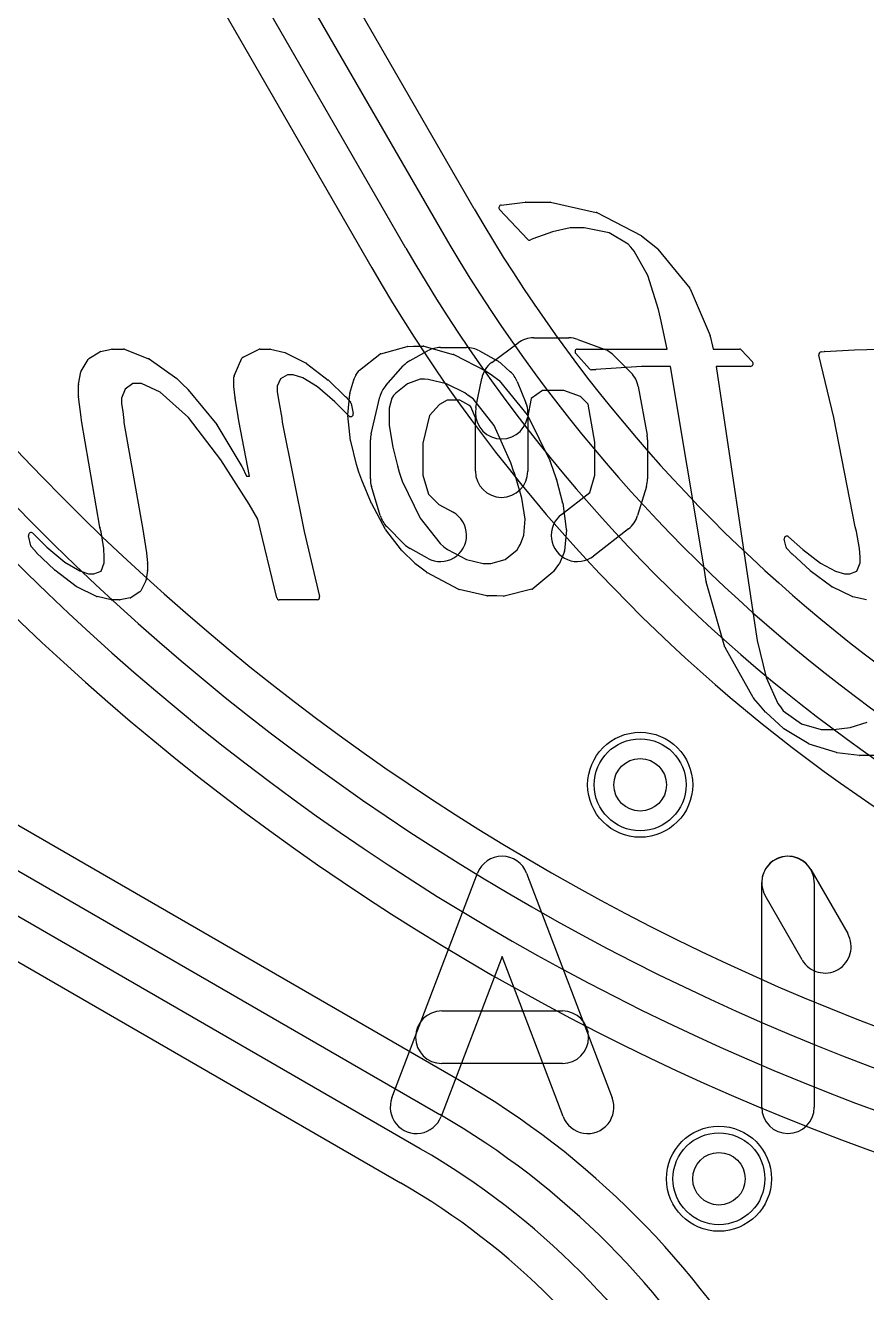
# Model space of a CAD drawing. Extents: x 0 to 57.1, y 0 to 59.8.
# Drawn here: x 42.658 to 45.863, y 49.366 to 54.192 of the extents above; entities that cross this region are included whole.
import ezdxf

# ---------------------------------------------------------------- set-up
doc = ezdxf.new("R2010")
doc.units = 0
for name, color, linetype in [('Hole', 1, 'CONTINUOUS'), ('L1', 3, 'CONTINUOUS'), ('L2', 3, 'CONTINUOUS'), ('L3', 3, 'CONTINUOUS'), ('L4', 3, 'CONTINUOUS'), ('PartsSilk-A', 221, 'CONTINUOUS'), ('PartsSilk-B', 221, 'CONTINUOUS'), ('Resist-A', 2, 'CONTINUOUS'), ('Resist-B', 2, 'CONTINUOUS'), ('Silk-A', 140, 'CONTINUOUS'), ('Silk-B', 140, 'CONTINUOUS')]:
    doc.layers.add(name, color=color, linetype=linetype)

msp = doc.modelspace()

# ---------------------------------------------------------------- linework, layer by layer
at = {"layer": 'Hole'}
for centre in [(45, 51.3), (45.3, 49.8)]:
    msp.add_circle(centre, 0.1, dxfattribs=at)
at = {"layer": 'L1'}
for p, q in [((44.31236, 50.17415), (41.11621, 52.01955)), ((40.89135, 51.62976), (44.08655, 49.7849)), ((42.60874, 50.98458), (44.2375, 50.04422)), ((44.1625, 49.91432), (42.53374, 50.85468))]:
    msp.add_line(p, q, dxfattribs=at)
for centre in [(45, 51.3), (45.3, 49.8)]:
    msp.add_circle(centre, 0.2, dxfattribs=at)
for centre, radius, start, end in [((42.7, 47.38109), 3.22504, 0.00178, 60.00329), ((42.7, 47.38119), 3.075, 0, 60.00002), ((42.7, 47.38119), 2.925, 0, 60.00006), ((44.04998, 49.71942), 0.075, 59.99927, 60.81703), ((42.7, 47.38119), 2.77496, 0, 59.99994)]:
    msp.add_arc(centre, radius, start, end, dxfattribs=at)
at = {"layer": 'L2'}
for centre in [(45, 51.3), (45.3, 49.8)]:
    msp.add_circle(centre, 0.2, dxfattribs=at)
at = {"layer": 'L3'}
for centre in [(45, 51.3), (45.3, 49.8)]:
    msp.add_circle(centre, 0.2, dxfattribs=at)
at = {"layer": 'L4'}
for p, q in [((44.36766, 53.49327), (42.78304, 56.23792)), ((42.39326, 56.01287), (43.97789, 53.26823)), ((43.41748, 54.83895), (44.23773, 53.41824)), ((44.10783, 53.34324), (43.28758, 54.76395))]:
    msp.add_line(p, q, dxfattribs=at)
for centre in [(45, 51.3), (45.3, 49.8)]:
    msp.add_circle(centre, 0.2, dxfattribs=at)
for centre, radius, start, end in [((49.02385, 58.57904), 8.77497, -150.000095, -104.999878), ((49.02386, 58.57904), 8.925, -150.000091, -104.999997), ((49.02386, 58.57904), 9.075, -150.000085, -104.999978), ((49.02384, 58.57905), 9.22504, -149.999918, -104.999895), ((49.36893, 56.38075), 5.77497, -150.000039, -104.99989), ((49.36893, 56.38075), 5.925, -149.999906, -104.999975), ((49.36893, 56.38075), 6.075, -149.999898, -104.999947), ((49.36893, 56.38077), 6.22505, -149.999828, -104.999979)]:
    msp.add_arc(centre, radius, start, end, dxfattribs=at)
at = {"layer": 'PartsSilk-A'}
for p, q in [((44.43492, 52.90814), (44.53492, 52.98221)), ((44.59444, 53.00185), (44.72778, 53.00185)), ((44.76251, 52.99562), (44.86251, 52.95858)), ((44.12366, 52.9152), (44.19033, 52.95223)), ((44.23889, 52.96481), (44.33889, 52.96481)), ((44.38745, 52.95223), (44.45412, 52.9152)), ((44.89849, 52.93552), (44.96515, 52.86886)), ((44.03122, 52.82059), (44.09788, 52.89467)), ((44.472, 52.90252), (44.50533, 52.87289)), ((44.37416, 52.73628), (44.39638, 52.84739)), ((44.53145, 52.83601), (44.56478, 52.75453)), ((44.62744, 52.80185), (44.58494, 52.77037)), ((44.70986, 52.80185), (44.62744, 52.80185)), ((44.77254, 52.77863), (44.70986, 52.80185)), ((44.99286, 52.81587), (45.0262, 52.63068)), ((43.97491, 52.63601), (44.00825, 52.77675)), ((44.23538, 52.74847), (44.19698, 52.7058)), ((44.2648, 52.76481), (44.23538, 52.74847)), ((44.31298, 52.76481), (44.2648, 52.76481)), ((44.34736, 52.74571), (44.31298, 52.76481)), ((44.35512, 52.73882), (44.34736, 52.74571)), ((44.58494, 52.77037), (44.57028, 52.69706)), ((44.80157, 52.74959), (44.77254, 52.77863)), ((44.82778, 52.60403), (44.80157, 52.74959)), ((44.19698, 52.7058), (44.17222, 52.60128)), ((44.37222, 52.69701), (44.35512, 52.73882)), ((44.37222, 52.49444), (44.37222, 52.69701)), ((44.57222, 52.71667), (44.57222, 52.49444)), ((43.97222, 52.46481), (43.97222, 52.61296)), ((44.17222, 52.60128), (44.17222, 52.47949)), ((44.82778, 52.47949), (44.82778, 52.60403)), ((45.02778, 52.61296), (45.02778, 52.46481)), ((44.17222, 52.47949), (44.1941, 52.40659)), ((44.80784, 52.41303), (44.82778, 52.47949)), ((44.00978, 52.32496), (43.97644, 52.43607)), ((44.1941, 52.40659), (44.23303, 52.36765)), ((44.69972, 52.32894), (44.80784, 52.41303)), ((45.02356, 52.43607), (44.99022, 52.32496)), ((44.23303, 52.36765), (44.28746, 52.33742)), ((44.10151, 52.21633), (44.03485, 52.28299)), ((44.95583, 52.27476), (44.8225, 52.17106)), ((44.19032, 52.16258), (44.12365, 52.19962))]:
    msp.add_line(p, q, dxfattribs=at)
for centre, start, end in [((44.59444, 52.90185), 90, 126.52735), ((44.72778, 52.90185), 69.67666, 90), ((44.23889, 52.86481), 90, 119.04877), ((44.33889, 52.86481), 60.94873, 90), ((44.82778, 52.86481), 45, 69.67537), ((44.17222, 52.82778), 119.05127, 138.01792), ((44.49444, 52.82778), 126.52613, 168.69106), ((44.40556, 52.82778), 48.36456, 60.95123), ((44.43889, 52.79815), 22.24613, 48.36326), ((44.89444, 52.79815), 10.20646, 45), ((44.10556, 52.7537), 138.0196, 166.67283), ((44.47222, 52.71667), 0, 22.24738), ((44.47222, 52.71667), 168.69119, -11.30894), ((44.07222, 52.61296), 166.67386, 180), ((44.92778, 52.61296), 0, 10.20571), ((44.07222, 52.46481), 180, -163.29744), ((44.47222, 52.49444), 180, 0), ((44.92778, 52.46481), -16.70254, 0), ((44.10556, 52.3537), -163.29746, -135), ((44.23889, 52.25), -119.05627, 60.94467), ((44.76111, 52.25), 127.87147, -52.12531), ((44.89444, 52.3537), -52.12853, -16.70256), ((44.17222, 52.28704), -135, -119.05533)]:
    msp.add_arc(centre, 0.1, start, end, dxfattribs=at)
at = {"layer": 'PartsSilk-B'}
for p, q in [((44.47051, 53.50749), (44.56172, 53.51887)), ((44.56296, 53.51895), (44.65665, 53.51895)), ((44.65885, 53.51871), (44.83231, 53.47961)), ((44.57117, 53.37694), (44.46446, 53.49073)), ((44.8347, 53.47873), (45.00395, 53.39119)), ((44.73319, 53.42015), (44.66566, 53.4059)), ((44.78722, 53.42015), (44.73319, 53.42015)), ((44.88175, 53.40177), (44.78722, 53.42015)), ((44.59131, 53.37849), (44.58247, 53.37462)), ((44.66566, 53.4059), (44.59131, 53.37849)), ((44.95369, 53.35893), (44.88175, 53.40177)), ((45.00562, 53.39011), (45.03546, 53.36618)), ((44.96498, 53.3466), (44.95369, 53.35893)), ((44.97759, 53.33233), (44.96498, 53.3466)), ((45.02918, 53.23931), (44.97759, 53.33233)), ((45.03549, 53.36616), (45.06605, 53.34145)), ((45.06753, 53.33997), (45.1886, 53.19071)), ((45.07034, 53.10964), (45.02918, 53.23931)), ((45.19002, 53.18835), (45.26629, 53.01058)), ((45.07767, 53.07699), (45.07034, 53.10964)), ((45.1029, 52.95913), (45.07767, 53.07699)), ((45.26687, 53.00875), (45.27524, 52.96997)), ((42.90048, 52.92247), (42.94158, 52.94876)), ((42.9449, 52.95012), (42.98634, 52.95891)), ((42.98841, 52.95913), (43.03176, 52.95913)), ((43.03542, 52.95844), (43.1271, 52.92242)), ((43.48761, 52.92873), (43.54822, 52.95813)), ((43.55258, 52.95913), (43.58999, 52.95913)), ((43.59237, 52.95884), (43.64679, 52.94553)), ((43.64889, 52.94476), (43.72773, 52.90528)), ((43.93047, 52.87832), (44.00854, 52.93963)), ((44.01208, 52.94141), (44.11207, 52.96874)), ((44.11431, 52.96909), (44.13638, 52.96996)), ((44.13678, 52.96997), (44.17341, 52.96997)), ((44.17608, 52.96961), (44.28803, 52.93859)), ((44.28991, 52.93786), (44.4129, 52.87502)), ((44.8065, 52.88342), (44.75432, 52.94251)), ((44.76182, 52.95913), (45.1029, 52.95913)), ((45.27524, 52.96997), (45.2778, 52.95913)), ((45.2778, 52.95913), (45.37789, 52.95913)), ((45.38524, 52.95591), (45.42752, 52.91005)), ((45.73794, 52.69828), (45.68098, 52.93606)), ((45.68979, 52.94835), (45.70117, 52.94939)), ((45.70149, 52.94941), (45.81602, 52.95617)), ((45.8163, 52.95619), (45.91008, 52.95913)), ((42.87092, 52.87519), (42.89729, 52.91919)), ((43.12921, 52.92128), (43.23512, 52.8464)), ((43.45362, 52.85699), (43.48281, 52.92374)), ((43.72932, 52.90428), (43.81222, 52.84088)), ((45.00526, 52.89327), (44.83151, 52.88059)), ((45.11523, 52.89327), (45.00526, 52.89327)), ((45.24231, 52.13384), (45.11523, 52.89327)), ((45.42017, 52.89327), (45.28914, 52.89327)), ((45.28914, 52.89327), (45.43991, 51.88221)), ((42.86023, 52.82495), (42.8697, 52.87202)), ((43.23636, 52.84536), (43.25568, 52.82638)), ((43.45278, 52.81703), (43.45278, 52.85298)), ((43.62978, 52.84556), (43.61742, 52.8174)), ((43.65719, 52.86033), (43.62978, 52.84556)), ((43.67852, 52.86033), (43.65719, 52.86033)), ((43.7148, 52.84905), (43.67852, 52.86033)), ((43.77102, 52.81507), (43.7148, 52.84905)), ((43.81307, 52.84016), (43.87824, 52.77769)), ((43.89464, 52.79063), (43.90923, 52.84176)), ((43.90974, 52.84316), (43.91652, 52.85808)), ((43.91731, 52.85949), (43.92832, 52.876)), ((44.16206, 52.84492), (44.11329, 52.82664)), ((44.17826, 52.84492), (44.16206, 52.84492)), ((44.19244, 52.8435), (44.17826, 52.84492)), ((44.26226, 52.82705), (44.19244, 52.8435)), ((44.41385, 52.87447), (44.43734, 52.85899)), ((44.43785, 52.85864), (44.46133, 52.84101)), ((44.46307, 52.83934), (44.56975, 52.70893)), ((44.83109, 52.88056), (44.81431, 52.88004)), ((42.86003, 52.77802), (42.86003, 52.82298)), ((43.03805, 52.80673), (43.02468, 52.77173)), ((43.06776, 52.8274), (43.03805, 52.80673)), ((43.10121, 52.8274), (43.06776, 52.8274)), ((43.17158, 52.79513), (43.10121, 52.8274)), ((43.27963, 52.69828), (43.17158, 52.79513)), ((43.25568, 52.82638), (43.27806, 52.80466)), ((43.27884, 52.80381), (43.38695, 52.67155)), ((43.45761, 52.77305), (43.45284, 52.81592)), ((43.61742, 52.8174), (43.61742, 52.7958)), ((43.61742, 52.7958), (43.62409, 52.75935)), ((43.83688, 52.75848), (43.77102, 52.81507)), ((43.887, 52.70827), (43.8943, 52.78879)), ((44.06905, 52.79089), (44.06044, 52.78214)), ((44.11329, 52.82664), (44.06905, 52.79089)), ((44.33159, 52.79269), (44.26226, 52.82705)), ((44.3454, 52.7822), (44.33159, 52.79269)), ((42.87024, 52.69976), (42.86012, 52.77672)), ((43.02468, 52.77173), (43.02468, 52.75051)), ((43.02468, 52.75051), (43.0299, 52.72193)), ((43.46872, 52.7029), (43.45767, 52.77259)), ((43.62411, 52.75923), (43.63492, 52.69595)), ((43.89008, 52.7047), (43.83688, 52.75848)), ((43.87875, 52.77717), (43.89702, 52.75691)), ((43.8994, 52.75215), (43.907, 52.71367)), ((44.05376, 52.77199), (44.04425, 52.73415)), ((44.06044, 52.78214), (44.05376, 52.77199)), ((44.36519, 52.76775), (44.34556, 52.78208)), ((44.44388, 52.66854), (44.36519, 52.76775)), ((42.87239, 52.68746), (42.8703, 52.69932)), ((43.02999, 52.72128), (43.03393, 52.68739)), ((43.40311, 52.53684), (43.27963, 52.69828)), ((43.47182, 52.68595), (43.46876, 52.70267)), ((43.63496, 52.69565), (43.63696, 52.6813)), ((43.89727, 52.60916), (43.88701, 52.70631)), ((44.04425, 52.73415), (44.04434, 52.66805)), ((44.57098, 52.70701), (44.65731, 52.53173)), ((45.81866, 52.28236), (45.73794, 52.69828)), ((42.94232, 52.2807), (42.87239, 52.68746)), ((43.03395, 52.68524), (43.0334, 52.67976)), ((43.0334, 52.67976), (43.10547, 52.27171)), ((43.38778, 52.67037), (43.48335, 52.51145)), ((43.51244, 52.47547), (43.47184, 52.68586)), ((43.63696, 52.6813), (43.7198, 52.26401)), ((44.04434, 52.66805), (44.05774, 52.58596)), ((44.50745, 52.52643), (44.44388, 52.66854)), ((43.91896, 52.51974), (43.8975, 52.60784)), ((44.05774, 52.58596), (44.0751, 52.51422)), ((43.51014, 52.36845), (43.40311, 52.53684)), ((43.48385, 52.51051), (43.50011, 52.47547)), ((43.92868, 52.49049), (43.91919, 52.51895)), ((44.0751, 52.51422), (44.08152, 52.49039)), ((44.51935, 52.49054), (44.50745, 52.52643)), ((44.65778, 52.53058), (44.67169, 52.49044)), ((43.50011, 52.47547), (43.51244, 52.47547)), ((43.93942, 52.46031), (43.92874, 52.49029)), ((43.97713, 52.37096), (43.93963, 52.45978)), ((44.08152, 52.49039), (44.09312, 52.45565)), ((44.09312, 52.45565), (44.1623, 52.31456)), ((44.52829, 52.46609), (44.51945, 52.49025)), ((44.54974, 52.39097), (44.52829, 52.46609)), ((44.67173, 52.49034), (44.68126, 52.46189)), ((44.68144, 52.46126), (44.70461, 52.3734)), ((43.54333, 52.31083), (43.51014, 52.36845)), ((44.03047, 52.27263), (43.97755, 52.37008)), ((44.56148, 52.31185), (44.54974, 52.39097)), ((44.70484, 52.37224), (44.71875, 52.27295)), ((43.61557, 52.0118), (43.54333, 52.31083)), ((44.1623, 52.31456), (44.2377, 52.2182)), ((44.55672, 52.25104), (44.56148, 52.31185)), ((42.68713, 52.25774), (42.74054, 52.20483)), ((42.94648, 52.26337), (42.94246, 52.28005)), ((42.95675, 52.1993), (42.94648, 52.26337)), ((43.10547, 52.27171), (43.10848, 52.25533)), ((43.7198, 52.26401), (43.77913, 52.01648)), ((44.09071, 52.19295), (44.03129, 52.27137)), ((44.71881, 52.2707), (44.71198, 52.19131)), ((45.82351, 52.26467), (45.81884, 52.28161)), ((45.83546, 52.20008), (45.82351, 52.26467)), ((42.67883, 52.21002), (42.67033, 52.24848)), ((43.10853, 52.25497), (43.11904, 52.18343)), ((44.2377, 52.2182), (44.25235, 52.20585)), ((44.53758, 52.20609), (44.54422, 52.2159)), ((44.54422, 52.2159), (44.55672, 52.25104)), ((45.55568, 52.20447), (45.54883, 52.23471)), ((45.56529, 52.24434), (45.61923, 52.19558)), ((42.70072, 52.1842), (42.68123, 52.20541)), ((42.76919, 52.11814), (42.70114, 52.18377)), ((42.74054, 52.20483), (42.8087, 52.14823)), ((42.95883, 52.16649), (42.95675, 52.1993)), ((42.95883, 52.14503), (42.95883, 52.16649)), ((43.11909, 52.18308), (43.12342, 52.14403)), ((44.14127, 52.14363), (44.09171, 52.19182)), ((44.25235, 52.20585), (44.26639, 52.19544)), ((44.26639, 52.19544), (44.33816, 52.15786)), ((44.4862, 52.15826), (44.53099, 52.19506)), ((44.53099, 52.19506), (44.53727, 52.2056)), ((44.71126, 52.18834), (44.69253, 52.14309)), ((45.57803, 52.17942), (45.55827, 52.1997)), ((45.64696, 52.11569), (45.5784, 52.17906)), ((45.61923, 52.19558), (45.68739, 52.1441)), ((45.83776, 52.16703), (45.83546, 52.20008)), ((45.83776, 52.14541), (45.83776, 52.16703)), ((42.85201, 52.05496), (42.77007, 52.11739)), ((42.8087, 52.14823), (42.86565, 52.11428)), ((42.86565, 52.11428), (42.89885, 52.10294)), ((42.91917, 52.10294), (42.94669, 52.11364)), ((42.94669, 52.11364), (42.95883, 52.14503)), ((43.12336, 52.11571), (43.11729, 52.07669)), ((43.12348, 52.14293), (43.12348, 52.11725)), ((44.16026, 52.12919), (44.14222, 52.14283)), ((44.18582, 52.10927), (44.16026, 52.12919)), ((44.33816, 52.15786), (44.40222, 52.14259)), ((44.40222, 52.14259), (44.41212, 52.14308)), ((44.41262, 52.14309), (44.43091, 52.14309)), ((44.43091, 52.14309), (44.4862, 52.15826)), ((44.68096, 52.12919), (44.66939, 52.11209)), ((44.69078, 52.14029), (44.68096, 52.12919)), ((45.25124, 52.0743), (45.24231, 52.13384)), ((45.73011, 52.0541), (45.6478, 52.11499)), ((45.68739, 52.1441), (45.74451, 52.11326)), ((45.74451, 52.11326), (45.77782, 52.10294)), ((45.79814, 52.10294), (45.82567, 52.11378)), ((45.82567, 52.11378), (45.83776, 52.14541)), ((42.89885, 52.10294), (42.91917, 52.10294)), ((43.11626, 52.07357), (43.09753, 52.03803)), ((44.30867, 52.04403), (44.18729, 52.10832)), ((44.66752, 52.11003), (44.59139, 52.04629)), ((45.32303, 51.82455), (45.25152, 52.07301)), ((45.77782, 52.10294), (45.79814, 52.10294)), ((42.92959, 52.01713), (42.85371, 52.05391)), ((42.98515, 52.00439), (42.93176, 52.01637)), ((43.09407, 52.03427), (43.06115, 52.0132)), ((44.41654, 52.01935), (44.31115, 52.04312)), ((44.45353, 52.01911), (44.41874, 52.01911)), ((44.4795, 52.01798), (44.45353, 52.01911)), ((44.58738, 52.04425), (44.48234, 52.01827)), ((45.80758, 52.01699), (45.73176, 52.05311)), ((45.86268, 52.00439), (45.80969, 52.01626)), ((43.01738, 52.00415), (42.98734, 52.00415)), ((43.05767, 52.0118), (43.01929, 52.00433)), ((43.76941, 52.00415), (43.62529, 52.00415)), ((45.43991, 51.88221), (45.44517, 51.84903)), ((45.44517, 51.84903), (45.47991, 51.70855)), ((45.43097, 51.63197), (45.32392, 51.82242)), ((45.47991, 51.70855), (45.52444, 51.60926)), ((45.45843, 51.59973), (45.43211, 51.63035)), ((45.47785, 51.57688), (45.45843, 51.59973)), ((45.52444, 51.60926), (45.53458, 51.59664)), ((45.53485, 51.59629), (45.54514, 51.58224)), ((45.54514, 51.58224), (45.61406, 51.53182)), ((45.54596, 51.51477), (45.47874, 51.57597)), ((45.79942, 51.51868), (45.86479, 51.53891)), ((45.64199, 51.45628), (45.5475, 51.51361)), ((45.61406, 51.53182), (45.68998, 51.5102)), ((45.68998, 51.5102), (45.73628, 51.5102)), ((45.73628, 51.5102), (45.79942, 51.51868)), ((45.7477, 51.42238), (45.64415, 51.4553)), ((45.8353, 51.41147), (45.74951, 51.42198)), ((45.89819, 51.4114), (45.83652, 51.4114)), ((44.0547, 50.10782), (44.38062, 50.96338)), ((44.56752, 50.96338), (44.89345, 50.10782)), ((45.64962, 50.97768), (45.79036, 50.73323)), ((45.46296, 50.07222), (45.46296, 50.92778)), ((45.66296, 50.92778), (45.66296, 50.07222)), ((45.61704, 50.63343), (45.4763, 50.87788)), ((44.47407, 50.64688), (44.2416, 50.03662)), ((44.70655, 50.03662), (44.47407, 50.64688)), ((44.24444, 50.43889), (44.7037, 50.43889)), ((44.7037, 50.23889), (44.24444, 50.23889))]:
    msp.add_line(p, q, dxfattribs=at)
for centre, radius, start, end in [((44.56296, 53.50895), 0.01, 90, 97.12502), ((44.65665, 53.50895), 0.01, 77.29727, 90), ((44.47175, 53.49757), 0.01, 97.12502, -136.82409), ((44.83011, 53.46985), 0.01, 62.66592, 77.29727), ((44.57846, 53.38378), 0.01, -136.82409, -66.3575), ((44.99936, 53.38231), 0.01, 51.25072, 62.66592), ((45.0292, 53.35838), 0.01, 51.04504, 51.25072), ((45.05976, 53.33367), 0.01, 39.03551, 51.04504), ((45.18083, 53.18441), 0.01, 23.20612, 39.03551), ((45.2571, 53.00664), 0.01, 12.18684, 23.20612), ((42.94697, 52.94034), 0.01, 101.95065, 122.62504), ((42.98841, 52.94913), 0.01, 90, 101.95065), ((43.03176, 52.94913), 0.01, 68.53894, 90), ((43.55258, 52.94913), 0.01, 90, 115.84761), ((43.58999, 52.94913), 0.01, 76.22786, 90), ((43.64441, 52.93582), 0.01, 63.3837, 76.22786), ((44.01472, 52.93177), 0.01, 105.31545, 128.14388), ((44.11471, 52.95909), 0.01, 92.29061, 105.28677), ((44.13677, 52.95997), 0.01, 89.9427, 92.26287), ((44.17341, 52.95997), 0.01, 74.51881, 90), ((44.28536, 52.92895), 0.01, 62.94832, 74.51332), ((44.76182, 52.94913), 0.01, 90, -138.56623), ((45.37789, 52.94913), 0.01, 42.68996, 90), ((45.6907, 52.93839), 0.01, 95.22036, -166.51987), ((45.70208, 52.93943), 0.01, 93.38329, 95.22036), ((45.81661, 52.94619), 0.01, 91.7756, 93.38329), ((42.90587, 52.91405), 0.01, 122.62504, 149.07554), ((43.12344, 52.91311), 0.01, 54.76864, 68.53894), ((43.49197, 52.91973), 0.01, 115.84761, 156.3575), ((43.72325, 52.89634), 0.01, 52.60268, 63.3837), ((45.42017, 52.90327), 0.01, -90, 42.68996), ((42.8795, 52.87005), 0.01, 149.07554, 168.63386), ((43.22935, 52.83823), 0.01, 45.48623, 54.76864), ((43.46278, 52.85298), 0.01, 156.3575, 180), ((43.80615, 52.83294), 0.01, 46.21543, 52.60268), ((43.91885, 52.83902), 0.01, 155.56078, 164.07942), ((43.92562, 52.85394), 0.01, 146.26223, 155.55053), ((43.93664, 52.87045), 0.01, 128.09608, 146.29511), ((44.40835, 52.86612), 0.01, 56.6278, 62.93601), ((44.43184, 52.85064), 0.01, 53.08429, 56.61722), ((44.45533, 52.83301), 0.01, 39.27731, 53.09637), ((44.814, 52.89004), 0.01, -138.56623, -88.2244), ((44.83078, 52.89056), 0.01, -88.2244, -85.8123), ((42.87003, 52.82298), 0.01, 168.63386, 180), ((43.2711, 52.79748), 0.01, 39.27731, 45.89138), ((43.46278, 52.81703), 0.01, 180, -173.62818), ((43.90426, 52.78789), 0.01, 164.10181, 174.82333), ((42.87003, 52.77802), 0.01, 180, -172.52658), ((43.46755, 52.77416), 0.01, -173.62818, -170.9708), ((43.61425, 52.75755), 0.01, 9.6695, 10.36632), ((43.87132, 52.77047), 0.01, 42.04255, 46.21543), ((43.88959, 52.75021), 0.01, 11.18633, 42.04255), ((44.35146, 52.79016), 0.01, -127.28226, -126.13267), ((42.88015, 52.70106), 0.01, -172.52658, -169.98207), ((43.02006, 52.72013), 0.01, 6.60603, 10.36632), ((43.4786, 52.70447), 0.01, -170.9708, -169.63368), ((43.62506, 52.69427), 0.01, 7.93555, 9.6695), ((43.89695, 52.70736), 0.01, 174.77442, -173.97337), ((43.89719, 52.71173), 0.01, -135.32416, 11.18633), ((44.56201, 52.7026), 0.01, 26.18052, 39.28228), ((43.024, 52.68624), 0.01, -5.7391, 6.60603), ((43.37921, 52.66522), 0.01, 31.00307, 39.27731), ((43.48166, 52.68775), 0.01, -169.63368, -169.10582), ((43.90722, 52.61021), 0.01, -173.97601, -166.30909), ((43.47478, 52.5063), 0.01, 24.8992, 31.00307), ((43.92868, 52.52211), 0.01, -166.29711, -161.55909), ((44.64834, 52.52731), 0.01, 19.106, 26.21993), ((43.93829, 52.49326), 0.01, -163.92083, -162.70256), ((43.94884, 52.46367), 0.01, -160.3693, -157.1103), ((44.52884, 52.49369), 0.01, -161.63753, -159.90528), ((44.66224, 52.48717), 0.01, 18.47117, 19.1165), ((44.67178, 52.45871), 0.01, 14.78735, 18.51261), ((43.98634, 52.37485), 0.01, -157.10241, -151.49751), ((44.69494, 52.37085), 0.01, 7.99231, 14.77322), ((42.68009, 52.25064), 0.01, 45.24312, -167.52093), ((42.95218, 52.28239), 0.01, -170.27403, -166.46414), ((44.03926, 52.27741), 0.01, -151.46266, -142.84578), ((44.70885, 52.27156), 0.01, -4.93499, 7.97666), ((45.82848, 52.28427), 0.01, -168.99334, -164.57403), ((42.68859, 52.21218), 0.01, -167.52093, -137.391), ((43.09864, 52.25352), 0.01001, 8.34087, 10.42266), ((45.55858, 52.23692), 0.01, 47.87656, -167.22876), ((42.70808, 52.19097), 0.01, -137.391, -133.94659), ((43.10915, 52.18198), 0.01, 6.31488, 8.34087), ((44.09868, 52.19899), 0.01, -142.84363, -134.19993), ((44.54586, 52.20048), 0.01, 145.88094, 149.20835), ((44.70202, 52.19217), 0.01, -22.51411, -4.91536), ((45.56543, 52.20668), 0.01, -167.22876, -135.72933), ((45.58519, 52.1864), 0.01, -135.72933, -132.77093), ((42.77613, 52.12534), 0.01, -133.94659, -127.31697), ((43.11348, 52.11725), 0.01, -8.85943, 0), ((43.11348, 52.14293), 0.01, 0, 6.31488), ((44.14817, 52.15086), 0.01, -133.66213, -126.54062), ((44.41261, 52.13309), 0.01, 89.9427, 92.82017), ((44.68329, 52.14691), 0.01, -41.4717, -22.48412), ((45.65375, 52.12303), 0.01, -132.77093, -126.50328), ((43.10741, 52.07823), 0.01, -27.76921, -8.85943), ((44.19197, 52.11716), 0.01, -127.93526, -117.90718), ((44.66111, 52.1177), 0.01, -50.1137, -34.09365), ((45.26113, 52.07578), 0.01, -171.48907, -163.92083), ((42.85807, 52.06291), 0.01, -127.31697, -115.84761), ((42.93395, 52.02613), 0.01, -115.84761, -102.64685), ((43.08868, 52.04269), 0.01, -57.37496, -27.76921), ((43.76941, 52.01415), 0.01, -90, 13.48013), ((44.31332, 52.05288), 0.01, -117.7185, -102.55983), ((44.41874, 52.02911), 0.01, -102.70273, -90), ((44.47994, 52.02798), 0.01, -92.51939, -76.1057), ((44.58497, 52.05396), 0.01, -76.06099, -50.06301), ((45.73606, 52.06214), 0.01, -126.50328, -115.46335), ((45.81188, 52.02602), 0.01, -115.46335, -102.64685), ((42.98734, 52.01415), 0.01, -102.64685, -90), ((43.01738, 52.01415), 0.01, -90, -78.99334), ((43.05576, 52.02162), 0.01, -78.99334, -57.37496), ((43.62529, 52.01415), 0.01, -166.40844, -90), ((45.33264, 51.82732), 0.01, -163.92083, -150.66721), ((45.43969, 51.63687), 0.01, -150.66721, -139.29925), ((45.52678, 51.59038), 0.01, 36.21688, 38.74928), ((45.48547, 51.58336), 0.01, -139.62237, -132.32382), ((45.55269, 51.52216), 0.01, -132.32382, -121.25848), ((45.64718, 51.46483), 0.01, -121.25848, -107.63772), ((45.75073, 51.43191), 0.01, -107.63772, -97.00426), ((45.83652, 51.4214), 0.01, -97.00426, -90), ((44.47407, 50.92778), 0.1, 20.85446, 159.14554), ((45.56296, 50.92778), 0.1, 29.93392, -150.06918), ((45.56296, 50.92778), 0.1, 0, 180), ((45.7037, 50.68333), 0.1, -150.06608, 29.93082), ((44.24444, 50.33889), 0.1, 90, -90), ((44.7037, 50.33889), 0.1, -90, 90), ((44.14815, 50.07222), 0.1, 159.14554, -20.85401), ((44.8, 50.07222), 0.1, -159.14554, 20.8546), ((45.56296, 50.07222), 0.1, 180, 0)]:
    msp.add_arc(centre, radius, start, end, dxfattribs=at)
at = {"layer": 'Resist-A'}
for centre in [(45, 51.3), (45.3, 49.8)]:
    msp.add_circle(centre, 0.175, dxfattribs=at)
at = {"layer": 'Resist-B'}
for centre in [(45, 51.3), (45.3, 49.8)]:
    msp.add_circle(centre, 0.175, dxfattribs=at)
at = {"layer": 'Silk-A'}
for p, q in [((44.43492, 52.90814), (44.53492, 52.98221)), ((44.59444, 53.00185), (44.72778, 53.00185)), ((44.76251, 52.99562), (44.86251, 52.95858)), ((44.12366, 52.9152), (44.19033, 52.95223)), ((44.23889, 52.96481), (44.33889, 52.96481)), ((44.38745, 52.95223), (44.45412, 52.9152)), ((44.89849, 52.93552), (44.96515, 52.86886)), ((44.03122, 52.82059), (44.09788, 52.89467)), ((44.472, 52.90252), (44.50533, 52.87289)), ((44.37416, 52.73628), (44.39638, 52.84739)), ((44.53145, 52.83601), (44.56478, 52.75453)), ((44.62744, 52.80185), (44.58494, 52.77037)), ((44.70986, 52.80185), (44.62744, 52.80185)), ((44.77254, 52.77863), (44.70986, 52.80185)), ((44.99286, 52.81587), (45.0262, 52.63068)), ((43.97491, 52.63601), (44.00825, 52.77675)), ((44.23538, 52.74847), (44.19698, 52.7058)), ((44.2648, 52.76481), (44.23538, 52.74847)), ((44.31298, 52.76481), (44.2648, 52.76481)), ((44.34736, 52.74571), (44.31298, 52.76481)), ((44.35512, 52.73882), (44.34736, 52.74571)), ((44.58494, 52.77037), (44.57028, 52.69706)), ((44.80157, 52.74959), (44.77254, 52.77863)), ((44.82778, 52.60403), (44.80157, 52.74959)), ((44.19698, 52.7058), (44.17222, 52.60128)), ((44.37222, 52.69701), (44.35512, 52.73882)), ((44.37222, 52.49444), (44.37222, 52.69701)), ((44.57222, 52.71667), (44.57222, 52.49444)), ((43.97222, 52.46481), (43.97222, 52.61296)), ((44.17222, 52.60128), (44.17222, 52.47949)), ((44.82778, 52.47949), (44.82778, 52.60403)), ((45.02778, 52.61296), (45.02778, 52.46481)), ((44.17222, 52.47949), (44.1941, 52.40659)), ((44.80784, 52.41303), (44.82778, 52.47949)), ((44.00978, 52.32496), (43.97644, 52.43607)), ((44.1941, 52.40659), (44.23303, 52.36765)), ((44.69972, 52.32894), (44.80784, 52.41303)), ((45.02356, 52.43607), (44.99022, 52.32496)), ((44.23303, 52.36765), (44.28746, 52.33742)), ((44.10151, 52.21633), (44.03485, 52.28299)), ((44.95583, 52.27476), (44.8225, 52.17106)), ((44.19032, 52.16258), (44.12365, 52.19962))]:
    msp.add_line(p, q, dxfattribs=at)
for centre, start, end in [((44.59444, 52.90185), 90, 126.52735), ((44.72778, 52.90185), 69.67666, 90), ((44.23889, 52.86481), 90, 119.04877), ((44.33889, 52.86481), 60.94873, 90), ((44.82778, 52.86481), 45, 69.67537), ((44.17222, 52.82778), 119.05127, 138.01792), ((44.49444, 52.82778), 126.52613, 168.69106), ((44.40556, 52.82778), 48.36456, 60.95123), ((44.43889, 52.79815), 22.24613, 48.36326), ((44.89444, 52.79815), 10.20646, 45), ((44.10556, 52.7537), 138.0196, 166.67283), ((44.47222, 52.71667), 0, 22.24738), ((44.47222, 52.71667), 168.69119, -11.30894), ((44.07222, 52.61296), 166.67386, 180), ((44.92778, 52.61296), 0, 10.20571), ((44.07222, 52.46481), 180, -163.29744), ((44.47222, 52.49444), 180, 0), ((44.92778, 52.46481), -16.70254, 0), ((44.10556, 52.3537), -163.29746, -135), ((44.23889, 52.25), -119.05627, 60.94467), ((44.76111, 52.25), 127.87147, -52.12531), ((44.89444, 52.3537), -52.12853, -16.70256), ((44.17222, 52.28704), -135, -119.05533)]:
    msp.add_arc(centre, 0.1, start, end, dxfattribs=at)
at = {"layer": 'Silk-B'}
for p, q in [((44.47051, 53.50749), (44.56172, 53.51887)), ((44.56296, 53.51895), (44.65665, 53.51895)), ((44.65885, 53.51871), (44.83231, 53.47961)), ((44.57117, 53.37694), (44.46446, 53.49073)), ((44.8347, 53.47873), (45.00395, 53.39119)), ((44.73319, 53.42015), (44.66566, 53.4059)), ((44.78722, 53.42015), (44.73319, 53.42015)), ((44.88175, 53.40177), (44.78722, 53.42015)), ((44.59131, 53.37849), (44.58247, 53.37462)), ((44.66566, 53.4059), (44.59131, 53.37849)), ((44.95369, 53.35893), (44.88175, 53.40177)), ((45.00562, 53.39011), (45.03546, 53.36618)), ((44.96498, 53.3466), (44.95369, 53.35893)), ((44.97759, 53.33233), (44.96498, 53.3466)), ((45.02918, 53.23931), (44.97759, 53.33233)), ((45.03549, 53.36616), (45.06605, 53.34145)), ((45.06753, 53.33997), (45.1886, 53.19071)), ((45.07034, 53.10964), (45.02918, 53.23931)), ((45.19002, 53.18835), (45.26629, 53.01058)), ((45.07767, 53.07699), (45.07034, 53.10964)), ((45.1029, 52.95913), (45.07767, 53.07699)), ((45.26687, 53.00875), (45.27524, 52.96997)), ((42.90048, 52.92247), (42.94158, 52.94876)), ((42.9449, 52.95012), (42.98634, 52.95891)), ((42.98841, 52.95913), (43.03176, 52.95913)), ((43.03542, 52.95844), (43.1271, 52.92242)), ((43.48761, 52.92873), (43.54822, 52.95813)), ((43.55258, 52.95913), (43.58999, 52.95913)), ((43.59237, 52.95884), (43.64679, 52.94553)), ((43.64889, 52.94476), (43.72773, 52.90528)), ((43.93047, 52.87832), (44.00854, 52.93963)), ((44.01208, 52.94141), (44.11207, 52.96874)), ((44.11431, 52.96909), (44.13638, 52.96996)), ((44.13678, 52.96997), (44.17341, 52.96997)), ((44.17608, 52.96961), (44.28803, 52.93859)), ((44.28991, 52.93786), (44.4129, 52.87502)), ((44.8065, 52.88342), (44.75432, 52.94251)), ((44.76182, 52.95913), (45.1029, 52.95913)), ((45.27524, 52.96997), (45.2778, 52.95913)), ((45.2778, 52.95913), (45.37789, 52.95913)), ((45.38524, 52.95591), (45.42752, 52.91005)), ((45.73794, 52.69828), (45.68098, 52.93606)), ((45.68979, 52.94835), (45.70117, 52.94939)), ((45.70149, 52.94941), (45.81602, 52.95617)), ((45.8163, 52.95619), (45.91008, 52.95913)), ((42.87092, 52.87519), (42.89729, 52.91919)), ((43.12921, 52.92128), (43.23512, 52.8464)), ((43.45362, 52.85699), (43.48281, 52.92374)), ((43.72932, 52.90428), (43.81222, 52.84088)), ((45.00526, 52.89327), (44.83151, 52.88059)), ((45.11523, 52.89327), (45.00526, 52.89327)), ((45.24231, 52.13384), (45.11523, 52.89327)), ((45.42017, 52.89327), (45.28914, 52.89327)), ((45.28914, 52.89327), (45.43991, 51.88221)), ((42.86023, 52.82495), (42.8697, 52.87202)), ((43.23636, 52.84536), (43.25568, 52.82638)), ((43.45278, 52.81703), (43.45278, 52.85298)), ((43.62978, 52.84556), (43.61742, 52.8174)), ((43.65719, 52.86033), (43.62978, 52.84556)), ((43.67852, 52.86033), (43.65719, 52.86033)), ((43.7148, 52.84905), (43.67852, 52.86033)), ((43.77102, 52.81507), (43.7148, 52.84905)), ((43.81307, 52.84016), (43.87824, 52.77769)), ((43.89464, 52.79063), (43.90923, 52.84176)), ((43.90974, 52.84316), (43.91652, 52.85808)), ((43.91731, 52.85949), (43.92832, 52.876)), ((44.16206, 52.84492), (44.11329, 52.82664)), ((44.17826, 52.84492), (44.16206, 52.84492)), ((44.19244, 52.8435), (44.17826, 52.84492)), ((44.26226, 52.82705), (44.19244, 52.8435)), ((44.41385, 52.87447), (44.43734, 52.85899)), ((44.43785, 52.85864), (44.46133, 52.84101)), ((44.46307, 52.83934), (44.56975, 52.70893)), ((44.83109, 52.88056), (44.81431, 52.88004)), ((42.86003, 52.77802), (42.86003, 52.82298)), ((43.03805, 52.80673), (43.02468, 52.77173)), ((43.06776, 52.8274), (43.03805, 52.80673)), ((43.10121, 52.8274), (43.06776, 52.8274)), ((43.17158, 52.79513), (43.10121, 52.8274)), ((43.27963, 52.69828), (43.17158, 52.79513)), ((43.25568, 52.82638), (43.27806, 52.80466)), ((43.27884, 52.80381), (43.38695, 52.67155)), ((43.45761, 52.77305), (43.45284, 52.81592)), ((43.61742, 52.8174), (43.61742, 52.7958)), ((43.61742, 52.7958), (43.62409, 52.75935)), ((43.83688, 52.75848), (43.77102, 52.81507)), ((43.887, 52.70827), (43.8943, 52.78879)), ((44.06905, 52.79089), (44.06044, 52.78214)), ((44.11329, 52.82664), (44.06905, 52.79089)), ((44.33159, 52.79269), (44.26226, 52.82705)), ((44.3454, 52.7822), (44.33159, 52.79269)), ((42.87024, 52.69976), (42.86012, 52.77672)), ((43.02468, 52.77173), (43.02468, 52.75051)), ((43.02468, 52.75051), (43.0299, 52.72193)), ((43.46872, 52.7029), (43.45767, 52.77259)), ((43.62411, 52.75923), (43.63492, 52.69595)), ((43.89008, 52.7047), (43.83688, 52.75848)), ((43.87875, 52.77717), (43.89702, 52.75691)), ((43.8994, 52.75215), (43.907, 52.71367)), ((44.05376, 52.77199), (44.04425, 52.73415)), ((44.06044, 52.78214), (44.05376, 52.77199)), ((44.36519, 52.76775), (44.34556, 52.78208)), ((44.44388, 52.66854), (44.36519, 52.76775)), ((42.87239, 52.68746), (42.8703, 52.69932)), ((43.02999, 52.72128), (43.03393, 52.68739)), ((43.40311, 52.53684), (43.27963, 52.69828)), ((43.47182, 52.68595), (43.46876, 52.70267)), ((43.63496, 52.69565), (43.63696, 52.6813)), ((43.89727, 52.60916), (43.88701, 52.70631)), ((44.04425, 52.73415), (44.04434, 52.66805)), ((44.57098, 52.70701), (44.65731, 52.53173)), ((45.81866, 52.28236), (45.73794, 52.69828)), ((42.94232, 52.2807), (42.87239, 52.68746)), ((43.03395, 52.68524), (43.0334, 52.67976)), ((43.0334, 52.67976), (43.10547, 52.27171)), ((43.38778, 52.67037), (43.48335, 52.51145)), ((43.51244, 52.47547), (43.47184, 52.68586)), ((43.63696, 52.6813), (43.7198, 52.26401)), ((44.04434, 52.66805), (44.05774, 52.58596)), ((44.50745, 52.52643), (44.44388, 52.66854)), ((43.91896, 52.51974), (43.8975, 52.60784)), ((44.05774, 52.58596), (44.0751, 52.51422)), ((43.51014, 52.36845), (43.40311, 52.53684)), ((43.48385, 52.51051), (43.50011, 52.47547)), ((43.92868, 52.49049), (43.91919, 52.51895)), ((44.0751, 52.51422), (44.08152, 52.49039)), ((44.51935, 52.49054), (44.50745, 52.52643)), ((44.65778, 52.53058), (44.67169, 52.49044)), ((43.50011, 52.47547), (43.51244, 52.47547)), ((43.93942, 52.46031), (43.92874, 52.49029)), ((43.97713, 52.37096), (43.93963, 52.45978)), ((44.08152, 52.49039), (44.09312, 52.45565)), ((44.09312, 52.45565), (44.1623, 52.31456)), ((44.52829, 52.46609), (44.51945, 52.49025)), ((44.54974, 52.39097), (44.52829, 52.46609)), ((44.67173, 52.49034), (44.68126, 52.46189)), ((44.68144, 52.46126), (44.70461, 52.3734)), ((43.54333, 52.31083), (43.51014, 52.36845)), ((44.03047, 52.27263), (43.97755, 52.37008)), ((44.56148, 52.31185), (44.54974, 52.39097)), ((44.70484, 52.37224), (44.71875, 52.27295)), ((43.61557, 52.0118), (43.54333, 52.31083)), ((44.1623, 52.31456), (44.2377, 52.2182)), ((44.55672, 52.25104), (44.56148, 52.31185)), ((42.68713, 52.25774), (42.74054, 52.20483)), ((42.94648, 52.26337), (42.94246, 52.28005)), ((42.95675, 52.1993), (42.94648, 52.26337)), ((43.10547, 52.27171), (43.10848, 52.25533)), ((43.7198, 52.26401), (43.77913, 52.01648)), ((44.09071, 52.19295), (44.03129, 52.27137)), ((44.71881, 52.2707), (44.71198, 52.19131)), ((45.82351, 52.26467), (45.81884, 52.28161)), ((45.83546, 52.20008), (45.82351, 52.26467)), ((42.67883, 52.21002), (42.67033, 52.24848)), ((43.10853, 52.25497), (43.11904, 52.18343)), ((44.2377, 52.2182), (44.25235, 52.20585)), ((44.53758, 52.20609), (44.54422, 52.2159)), ((44.54422, 52.2159), (44.55672, 52.25104)), ((45.55568, 52.20447), (45.54883, 52.23471)), ((45.56529, 52.24434), (45.61923, 52.19558)), ((42.70072, 52.1842), (42.68123, 52.20541)), ((42.76919, 52.11814), (42.70114, 52.18377)), ((42.74054, 52.20483), (42.8087, 52.14823)), ((42.95883, 52.16649), (42.95675, 52.1993)), ((42.95883, 52.14503), (42.95883, 52.16649)), ((43.11909, 52.18308), (43.12342, 52.14403)), ((44.14127, 52.14363), (44.09171, 52.19182)), ((44.25235, 52.20585), (44.26639, 52.19544)), ((44.26639, 52.19544), (44.33816, 52.15786)), ((44.4862, 52.15826), (44.53099, 52.19506)), ((44.53099, 52.19506), (44.53727, 52.2056)), ((44.71126, 52.18834), (44.69253, 52.14309)), ((45.57803, 52.17942), (45.55827, 52.1997)), ((45.64696, 52.11569), (45.5784, 52.17906)), ((45.61923, 52.19558), (45.68739, 52.1441)), ((45.83776, 52.16703), (45.83546, 52.20008)), ((45.83776, 52.14541), (45.83776, 52.16703)), ((42.85201, 52.05496), (42.77007, 52.11739)), ((42.8087, 52.14823), (42.86565, 52.11428)), ((42.86565, 52.11428), (42.89885, 52.10294)), ((42.91917, 52.10294), (42.94669, 52.11364)), ((42.94669, 52.11364), (42.95883, 52.14503)), ((43.12336, 52.11571), (43.11729, 52.07669)), ((43.12348, 52.14293), (43.12348, 52.11725)), ((44.16026, 52.12919), (44.14222, 52.14283)), ((44.18582, 52.10927), (44.16026, 52.12919)), ((44.33816, 52.15786), (44.40222, 52.14259)), ((44.40222, 52.14259), (44.41212, 52.14308)), ((44.41262, 52.14309), (44.43091, 52.14309)), ((44.43091, 52.14309), (44.4862, 52.15826)), ((44.68096, 52.12919), (44.66939, 52.11209)), ((44.69078, 52.14029), (44.68096, 52.12919)), ((45.25124, 52.0743), (45.24231, 52.13384)), ((45.73011, 52.0541), (45.6478, 52.11499)), ((45.68739, 52.1441), (45.74451, 52.11326)), ((45.74451, 52.11326), (45.77782, 52.10294)), ((45.79814, 52.10294), (45.82567, 52.11378)), ((45.82567, 52.11378), (45.83776, 52.14541)), ((42.89885, 52.10294), (42.91917, 52.10294)), ((43.11626, 52.07357), (43.09753, 52.03803)), ((44.30867, 52.04403), (44.18729, 52.10832)), ((44.66752, 52.11003), (44.59139, 52.04629)), ((45.32303, 51.82455), (45.25152, 52.07301)), ((45.77782, 52.10294), (45.79814, 52.10294)), ((42.92959, 52.01713), (42.85371, 52.05391)), ((42.98515, 52.00439), (42.93176, 52.01637)), ((43.09407, 52.03427), (43.06115, 52.0132)), ((44.41654, 52.01935), (44.31115, 52.04312)), ((44.45353, 52.01911), (44.41874, 52.01911)), ((44.4795, 52.01798), (44.45353, 52.01911)), ((44.58738, 52.04425), (44.48234, 52.01827)), ((45.80758, 52.01699), (45.73176, 52.05311)), ((45.86268, 52.00439), (45.80969, 52.01626)), ((43.01738, 52.00415), (42.98734, 52.00415)), ((43.05767, 52.0118), (43.01929, 52.00433)), ((43.76941, 52.00415), (43.62529, 52.00415)), ((45.43991, 51.88221), (45.44517, 51.84903)), ((45.44517, 51.84903), (45.47991, 51.70855)), ((45.43097, 51.63197), (45.32392, 51.82242)), ((45.47991, 51.70855), (45.52444, 51.60926)), ((45.45843, 51.59973), (45.43211, 51.63035)), ((45.47785, 51.57688), (45.45843, 51.59973)), ((45.52444, 51.60926), (45.53458, 51.59664)), ((45.53485, 51.59629), (45.54514, 51.58224)), ((45.54514, 51.58224), (45.61406, 51.53182)), ((45.54596, 51.51477), (45.47874, 51.57597)), ((45.79942, 51.51868), (45.86479, 51.53891)), ((45.64199, 51.45628), (45.5475, 51.51361)), ((45.61406, 51.53182), (45.68998, 51.5102)), ((45.68998, 51.5102), (45.73628, 51.5102)), ((45.73628, 51.5102), (45.79942, 51.51868)), ((45.7477, 51.42238), (45.64415, 51.4553)), ((45.8353, 51.41147), (45.74951, 51.42198)), ((45.89819, 51.4114), (45.83652, 51.4114)), ((44.0547, 50.10782), (44.38062, 50.96338)), ((44.56752, 50.96338), (44.89345, 50.10782)), ((45.64962, 50.97768), (45.79036, 50.73323)), ((45.46296, 50.07222), (45.46296, 50.92778)), ((45.66296, 50.92778), (45.66296, 50.07222)), ((45.61704, 50.63343), (45.4763, 50.87788)), ((44.47407, 50.64688), (44.2416, 50.03662)), ((44.70655, 50.03662), (44.47407, 50.64688)), ((44.24444, 50.43889), (44.7037, 50.43889)), ((44.7037, 50.23889), (44.24444, 50.23889))]:
    msp.add_line(p, q, dxfattribs=at)
for centre, radius, start, end in [((44.56296, 53.50895), 0.01, 90, 97.12502), ((44.65665, 53.50895), 0.01, 77.29727, 90), ((44.47175, 53.49757), 0.01, 97.12502, -136.82409), ((44.83011, 53.46985), 0.01, 62.66592, 77.29727), ((44.57846, 53.38378), 0.01, -136.82409, -66.3575), ((44.99936, 53.38231), 0.01, 51.25072, 62.66592), ((45.0292, 53.35838), 0.01, 51.04504, 51.25072), ((45.05976, 53.33367), 0.01, 39.03551, 51.04504), ((45.18083, 53.18441), 0.01, 23.20612, 39.03551), ((45.2571, 53.00664), 0.01, 12.18684, 23.20612), ((42.94697, 52.94034), 0.01, 101.95065, 122.62504), ((42.98841, 52.94913), 0.01, 90, 101.95065), ((43.03176, 52.94913), 0.01, 68.53894, 90), ((43.55258, 52.94913), 0.01, 90, 115.84761), ((43.58999, 52.94913), 0.01, 76.22786, 90), ((43.64441, 52.93582), 0.01, 63.3837, 76.22786), ((44.01472, 52.93177), 0.01, 105.31545, 128.14388), ((44.11471, 52.95909), 0.01, 92.29061, 105.28677), ((44.13677, 52.95997), 0.01, 89.9427, 92.26287), ((44.17341, 52.95997), 0.01, 74.51881, 90), ((44.28536, 52.92895), 0.01, 62.94832, 74.51332), ((44.76182, 52.94913), 0.01, 90, -138.56623), ((45.37789, 52.94913), 0.01, 42.68996, 90), ((45.6907, 52.93839), 0.01, 95.22036, -166.51987), ((45.70208, 52.93943), 0.01, 93.38329, 95.22036), ((45.81661, 52.94619), 0.01, 91.7756, 93.38329), ((42.90587, 52.91405), 0.01, 122.62504, 149.07554), ((43.12344, 52.91311), 0.01, 54.76864, 68.53894), ((43.49197, 52.91973), 0.01, 115.84761, 156.3575), ((43.72325, 52.89634), 0.01, 52.60268, 63.3837), ((45.42017, 52.90327), 0.01, -90, 42.68996), ((42.8795, 52.87005), 0.01, 149.07554, 168.63386), ((43.22935, 52.83823), 0.01, 45.48623, 54.76864), ((43.46278, 52.85298), 0.01, 156.3575, 180), ((43.80615, 52.83294), 0.01, 46.21543, 52.60268), ((43.91885, 52.83902), 0.01, 155.56078, 164.07942), ((43.92562, 52.85394), 0.01, 146.26223, 155.55053), ((43.93664, 52.87045), 0.01, 128.09608, 146.29511), ((44.40835, 52.86612), 0.01, 56.6278, 62.93601), ((44.43184, 52.85064), 0.01, 53.08429, 56.61722), ((44.45533, 52.83301), 0.01, 39.27731, 53.09637), ((44.814, 52.89004), 0.01, -138.56623, -88.2244), ((44.83078, 52.89056), 0.01, -88.2244, -85.8123), ((42.87003, 52.82298), 0.01, 168.63386, 180), ((43.2711, 52.79748), 0.01, 39.27731, 45.89138), ((43.46278, 52.81703), 0.01, 180, -173.62818), ((43.90426, 52.78789), 0.01, 164.10181, 174.82333), ((42.87003, 52.77802), 0.01, 180, -172.52658), ((43.46755, 52.77416), 0.01, -173.62818, -170.9708), ((43.61425, 52.75755), 0.01, 9.6695, 10.36632), ((43.87132, 52.77047), 0.01, 42.04255, 46.21543), ((43.88959, 52.75021), 0.01, 11.18633, 42.04255), ((44.35146, 52.79016), 0.01, -127.28226, -126.13267), ((42.88015, 52.70106), 0.01, -172.52658, -169.98207), ((43.02006, 52.72013), 0.01, 6.60603, 10.36632), ((43.4786, 52.70447), 0.01, -170.9708, -169.63368), ((43.62506, 52.69427), 0.01, 7.93555, 9.6695), ((43.89695, 52.70736), 0.01, 174.77442, -173.97337), ((43.89719, 52.71173), 0.01, -135.32416, 11.18633), ((44.56201, 52.7026), 0.01, 26.18052, 39.28228), ((43.024, 52.68624), 0.01, -5.7391, 6.60603), ((43.37921, 52.66522), 0.01, 31.00307, 39.27731), ((43.48166, 52.68775), 0.01, -169.63368, -169.10582), ((43.90722, 52.61021), 0.01, -173.97601, -166.30909), ((43.47478, 52.5063), 0.01, 24.8992, 31.00307), ((43.92868, 52.52211), 0.01, -166.29711, -161.55909), ((44.64834, 52.52731), 0.01, 19.106, 26.21993), ((43.93829, 52.49326), 0.01, -163.92083, -162.70256), ((43.94884, 52.46367), 0.01, -160.3693, -157.1103), ((44.52884, 52.49369), 0.01, -161.63753, -159.90528), ((44.66224, 52.48717), 0.01, 18.47117, 19.1165), ((44.67178, 52.45871), 0.01, 14.78735, 18.51261), ((43.98634, 52.37485), 0.01, -157.10241, -151.49751), ((44.69494, 52.37085), 0.01, 7.99231, 14.77322), ((42.68009, 52.25064), 0.01, 45.24312, -167.52093), ((42.95218, 52.28239), 0.01, -170.27403, -166.46414), ((44.03926, 52.27741), 0.01, -151.46266, -142.84578), ((44.70885, 52.27156), 0.01, -4.93499, 7.97666), ((45.82848, 52.28427), 0.01, -168.99334, -164.57403), ((42.68859, 52.21218), 0.01, -167.52093, -137.391), ((43.09864, 52.25352), 0.01001, 8.34087, 10.42266), ((45.55858, 52.23692), 0.01, 47.87656, -167.22876), ((42.70808, 52.19097), 0.01, -137.391, -133.94659), ((43.10915, 52.18198), 0.01, 6.31488, 8.34087), ((44.09868, 52.19899), 0.01, -142.84363, -134.19993), ((44.54586, 52.20048), 0.01, 145.88094, 149.20835), ((44.70202, 52.19217), 0.01, -22.51411, -4.91536), ((45.56543, 52.20668), 0.01, -167.22876, -135.72933), ((45.58519, 52.1864), 0.01, -135.72933, -132.77093), ((42.77613, 52.12534), 0.01, -133.94659, -127.31697), ((43.11348, 52.11725), 0.01, -8.85943, 0), ((43.11348, 52.14293), 0.01, 0, 6.31488), ((44.14817, 52.15086), 0.01, -133.66213, -126.54062), ((44.41261, 52.13309), 0.01, 89.9427, 92.82017), ((44.68329, 52.14691), 0.01, -41.4717, -22.48412), ((45.65375, 52.12303), 0.01, -132.77093, -126.50328), ((43.10741, 52.07823), 0.01, -27.76921, -8.85943), ((44.19197, 52.11716), 0.01, -127.93526, -117.90718), ((44.66111, 52.1177), 0.01, -50.1137, -34.09365), ((45.26113, 52.07578), 0.01, -171.48907, -163.92083), ((42.85807, 52.06291), 0.01, -127.31697, -115.84761), ((42.93395, 52.02613), 0.01, -115.84761, -102.64685), ((43.08868, 52.04269), 0.01, -57.37496, -27.76921), ((43.76941, 52.01415), 0.01, -90, 13.48013), ((44.31332, 52.05288), 0.01, -117.7185, -102.55983), ((44.41874, 52.02911), 0.01, -102.70273, -90), ((44.47994, 52.02798), 0.01, -92.51939, -76.1057), ((44.58497, 52.05396), 0.01, -76.06099, -50.06301), ((45.73606, 52.06214), 0.01, -126.50328, -115.46335), ((45.81188, 52.02602), 0.01, -115.46335, -102.64685), ((42.98734, 52.01415), 0.01, -102.64685, -90), ((43.01738, 52.01415), 0.01, -90, -78.99334), ((43.05576, 52.02162), 0.01, -78.99334, -57.37496), ((43.62529, 52.01415), 0.01, -166.40844, -90), ((45.33264, 51.82732), 0.01, -163.92083, -150.66721), ((45.43969, 51.63687), 0.01, -150.66721, -139.29925), ((45.52678, 51.59038), 0.01, 36.21688, 38.74928), ((45.48547, 51.58336), 0.01, -139.62237, -132.32382), ((45.55269, 51.52216), 0.01, -132.32382, -121.25848), ((45.64718, 51.46483), 0.01, -121.25848, -107.63772), ((45.75073, 51.43191), 0.01, -107.63772, -97.00426), ((45.83652, 51.4214), 0.01, -97.00426, -90), ((44.47407, 50.92778), 0.1, 20.85446, 159.14554), ((45.56296, 50.92778), 0.1, 29.93392, -150.06918), ((45.56296, 50.92778), 0.1, 0, 180), ((45.7037, 50.68333), 0.1, -150.06608, 29.93082), ((44.24444, 50.33889), 0.1, 90, -90), ((44.7037, 50.33889), 0.1, -90, 90), ((44.14815, 50.07222), 0.1, 159.14554, -20.85401), ((44.8, 50.07222), 0.1, -159.14554, 20.8546), ((45.56296, 50.07222), 0.1, 180, 0)]:
    msp.add_arc(centre, radius, start, end, dxfattribs=at)

doc.saveas('drawing.dxf')
